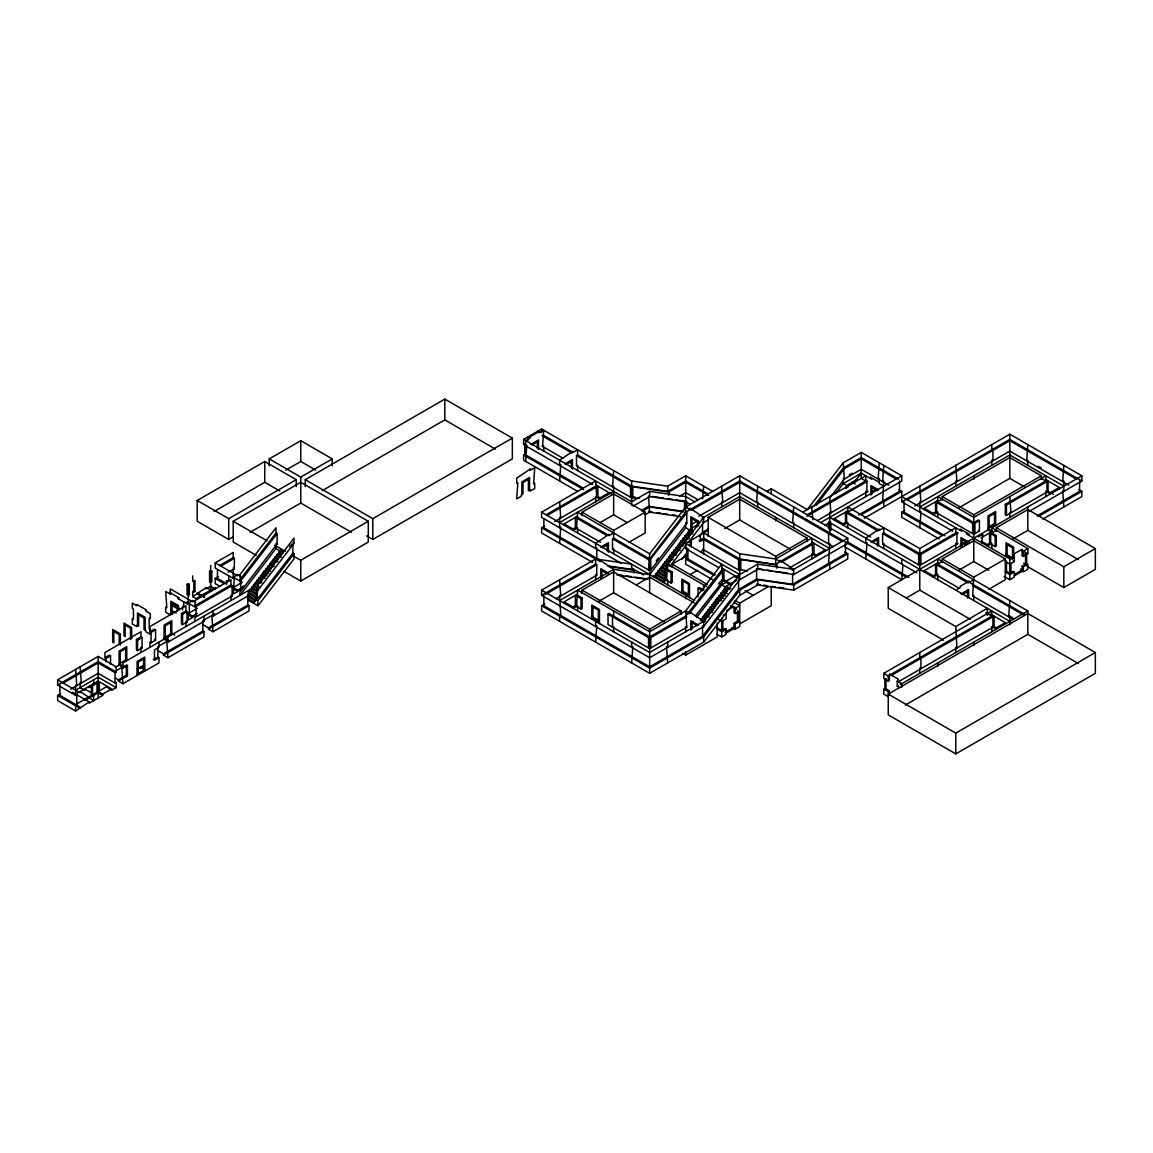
<?xml version="1.0" encoding="UTF-8"?>
<svg xmlns="http://www.w3.org/2000/svg" width="1153" height="1153" viewBox="0 0 1153 1153"><rect width="100%" height="100%" fill="white"/><g stroke="black" fill="none" stroke-linecap="round" stroke-linejoin="round"><path stroke-width="1.5" d="M239.983 579.743L275.999 532.96L275.999 527.771L239.983 574.554L241.107 590.797L239.983 590.149L243.254 585.897M241.107 580.391L277.124 533.608L275.999 532.96M241.107 590.797L277.124 544.014L277.124 533.608M275.999 545.095L275.999 548.554L239.983 595.337L239.983 590.149M249.524 591.388L280.496 551.163L280.496 549.851L283.494 551.595M247.477 599.675L257.984 605.743L256.86 589.5L259.05 586.661M289.605 546.969L291.781 544.13M257.984 590.149L294.001 543.366L294.001 538.163L257.984 584.946L257.984 590.149L256.86 589.5M257.422 598.032L253.487 603.149L253.487 601.837L247.477 598.378M256.86 599.891L292.876 553.109L292.876 544.447M257.984 600.54L294.001 553.757L292.876 553.109M257.984 605.743L294.001 558.96L294.001 553.757M639.641 498.211L631.642 497.88L576.5 466.028L576.5 455.637L577.624 454.988L632.781 486.825L668.783 492.028L685.675 482.285L685.675 512.163L686.799 512.826L686.799 523.217L650.782 570L648.534 570L649.658 553.757L685.675 506.974L739.693 475.785L847.743 538.163L847.743 543.366L793.725 574.554L756.584 568.703L756.584 579.094L738.569 589.5L702.552 636.283L649.658 666.823L543.856 605.743L543.856 595.337M649.658 558.96L685.675 512.163L739.693 480.974L906.272 577.149M686.799 512.826L649.658 560.257L612.517 538.811L612.517 549.203L649.658 570.649L650.782 570L650.782 559.609L613.641 538.163L612.517 538.811M656.201 560.848L658.392 558.009M686.799 523.217L685.675 522.568L685.675 527.771L649.658 574.554L613.641 569.351L600.136 560.257L600.136 561.554L541.607 527.771L541.607 532.96L592.628 562.419M654.155 577.149L654.155 575.851L655.956 574.814L690.171 530.366L688.37 531.403L688.37 532.7L691.368 534.43M666.535 580.406L667.659 564.148L703.676 517.366L690.171 508.271L690.171 509.568L685.675 506.974M669.85 566.512L686.222 545.254M688.399 542.414L703.676 522.568L708.187 519.974M654.155 575.851L663.162 581.054L663.162 582.351L664.964 580.002L664.964 578.705L655.956 573.517L655.956 576.111M681.812 559.248L687.274 552.157M700.375 535.151L702.552 532.311L708.562 528.852M685.127 557.072L687.303 554.233M688.975 613.958L723.94 569.351L723.94 579.743L695.533 615.846M718.42 583.994L720.596 581.17M691.123 624.638L693.313 621.813M696.585 617.561L721.692 584.946L726.188 582.351L726.188 581.054L735.196 575.851L735.196 577.149L757.708 564.148L793.725 569.351L793.725 574.554L792.587 573.906L792.587 584.297L793.725 584.946L847.743 553.757L847.743 558.96L793.725 590.149L757.708 584.946L739.693 595.337L703.676 642.135L649.658 673.323L541.607 610.946L541.607 605.743L544.605 604.013M700.62 620.761L724.387 589.889L724.387 588.592L726.188 587.54M846.619 523.217L846.619 512.826L901.761 480.974L901.761 475.785L861.248 452.394L843.247 462.785L807.23 509.568L771.213 488.771L766.702 491.38M813.773 506.268L843.247 467.988L861.248 457.582L898.764 479.244M815.993 505.49L844.371 468.637L861.248 458.894L896.443 479.201M830.174 497.462L844.371 479.028L861.248 469.285L888.776 485.168M835.608 493.498L843.247 483.583L861.248 473.177L871.754 479.244M853.609 483.107L861.248 473.177M233.324 536.808L228.726 539.46L197.206 521.271L197.206 500.474L264.743 461.488L296.249 479.677L296.249 486.609M269.24 465.812L269.24 458.894L300.76 440.691L332.266 458.894L332.266 465.812M214.098 511.514L264.743 482.285L279.747 490.947M285.742 470.15L300.76 461.488L315.763 470.15M197.206 500.474L228.726 518.663L296.249 479.677M269.24 458.894L300.76 477.083L332.266 458.894M256.254 555.357L233.223 542.054L233.223 521.271L300.76 482.285L368.283 521.271L368.283 542.054L300.76 581.054L283.869 571.297M305.257 486.609L305.257 479.677L444.813 399.111L512.35 438.097L512.35 458.894L372.794 539.46L366.654 535.914M250.115 532.311L300.76 503.068L351.406 532.311M322.321 490.63L444.813 419.894L495.459 449.137M231.277 586.43L237.734 590.149L237.734 591.446L233.223 594.04L234.347 577.797L233.223 578.446L215.222 568.054L215.222 562.851L233.223 552.46L233.223 557.663L219.719 565.46M177.403 611.162L177.403 606.262L171.999 603.134L171.999 614.578L170.197 613.54L170.197 614.837L165.701 612.243L165.701 607.04L166.825 607.689L165.701 591.446L170.197 594.04L171.321 593.391M187.074 584.297L189.337 584.297L189.337 594.689L188.213 595.337L187.074 594.689L187.074 584.297L189.337 584.297M192.71 575.851L192.71 581.054L194.958 581.054L194.958 591.446L192.71 591.446L192.71 596.649L197.206 599.243L197.206 597.946L215.222 587.54L215.222 588.852L210.711 586.243L206.214 588.852L206.214 587.54L211.835 590.797M209.587 571.297L211.835 571.297L211.835 581.703L210.711 582.351L209.587 581.703L209.587 571.297L211.835 571.297M194.958 581.054L192.71 581.054M220.54 566.282L234.347 558.311L234.347 568.703L228.208 572.248M192.71 591.446L194.958 591.446M209.587 581.703L210.711 581.054M219.719 586.243L215.222 583.649L215.222 578.446L218.22 576.716M192.71 596.649L206.214 587.54M188.213 603.149L192.71 600.54L195.707 602.27M226.478 584.513L226.478 581.054L228.726 581.054L228.726 575.851M240.732 576.284L237.734 574.554L233.223 577.149L242.231 582.351L233.223 587.54M75.651 705.809L76.79 705.16L76.79 694.769L75.651 695.418L57.65 685.012L57.65 679.823L98.164 656.417L116.179 666.823L116.179 672.026L115.055 672.675L98.164 662.917L62.968 683.239M177.706 598.378L188.213 604.446L189.337 603.797L189.337 614.189L188.213 614.837L192.71 617.431L192.71 616.134L186.325 612.459M281.692 555.227L278.695 553.498L278.695 552.201L280.496 551.163M279.891 557.562L276.893 555.832L276.893 554.535L278.695 553.498M278.089 559.911L275.091 558.182L275.091 556.87L276.893 555.832M276.288 562.246L273.29 560.517L273.29 559.219L275.091 558.182M57.65 685.012L98.164 661.62L116.179 672.026M140.94 636.932L142.064 637.58L142.064 647.972L137.553 650.58L136.429 649.932L136.429 639.526L140.94 636.932L140.94 631.729L104.923 652.526L104.923 657.729L109.42 655.12L110.544 655.769L110.544 664.445M185.95 610.946L187.074 611.594L187.074 621.986L182.578 624.58L181.453 623.932L181.453 613.54L185.95 610.946L185.95 605.743L149.933 626.54L149.933 631.729L154.444 629.134L155.569 629.783L155.569 640.174L151.072 642.783L149.933 642.135L149.933 647.323M230.975 584.946L230.975 579.743L194.958 600.54L194.958 605.743L230.975 584.946L232.099 585.594L232.099 596L196.082 616.783L194.958 616.134L194.958 621.337M274.5 564.581L271.488 562.851L271.488 561.554L273.29 560.517M104.923 657.729L106.047 658.377L110.544 655.769M136.429 639.526L137.553 640.174L142.064 637.58M149.933 631.729L151.072 632.377L155.569 629.783M181.453 613.54L182.578 614.189L187.074 611.594M194.958 605.743L196.082 606.392L232.099 585.594M272.699 566.93L269.687 565.186L269.687 563.889L271.488 562.851M270.897 569.265L267.885 567.535L267.885 566.238L269.687 565.186M269.096 571.6L266.084 569.87L266.084 568.573L267.885 567.535M267.294 573.949L264.296 572.205L264.296 570.908L266.084 569.87M265.493 576.284L262.495 574.554L262.495 573.257L264.296 572.205M263.691 578.619L260.693 576.889L260.693 575.592L262.495 574.554M192.71 616.134L197.206 613.54M237.734 590.149L242.231 587.54M261.89 580.968L258.892 579.224L258.892 577.927L260.693 576.889M98.164 662.917L98.164 691.512L102.675 694.106L102.675 695.418L89.17 703.215L89.17 701.903L75.651 711.012L57.65 700.606L57.65 695.418L60.648 693.674M192.71 617.431L188.213 620.04L188.213 613.54L197.206 608.337L186.325 602.053M260.088 583.303L257.09 581.573L257.09 580.262L258.892 579.224M70.65 689.206L98.164 673.323L115.055 683.066L116.179 682.417L116.179 687.62L111.668 690.215L108.67 688.485M258.286 585.638L255.289 583.908L255.289 582.611L257.09 581.573M257.984 588.852L253.487 586.243L253.487 584.946L255.289 583.908M126.758 659.415L119.105 663.825L123.602 666.434M257.681 592.051L251.685 588.592L251.685 587.281L253.487 586.243M75.651 690.215L98.164 677.215L116.179 687.62M115.43 667.256L119.926 664.661M167.185 637.378L122.924 662.917L122.924 668.12L121.8 667.472L122.924 683.715L118.428 681.12L118.428 679.823L126.311 675.269L127.435 675.917L127.435 665.526L126.311 664.877L126.311 675.269M257.393 595.251L249.884 590.927L249.884 589.63L251.685 588.592M293.078 555.818L300.76 560.257L368.283 521.271M305.257 479.677L372.794 518.663L512.35 438.097M249.884 590.927L248.082 591.965L257.09 597.168L257.09 598.465L255.289 599.502L247.78 595.164M75.651 694.106L98.164 681.12L111.668 688.918L111.668 690.215M116.511 670.527L124.798 665.742M158.696 646.17L168.626 640.434L168.626 641.745L164.115 639.137L164.115 625.099L171.768 620.689L171.768 634.726M203.966 620.04L214.847 613.756M122.924 668.12L127.435 665.526M167.949 657.729L203.966 636.932L203.966 631.729L202.842 631.08L163.452 653.823L163.452 655.12L167.949 657.729L166.825 641.486L167.949 642.135L203.966 621.337L203.966 616.134M212.974 631.729L248.976 610.946L248.976 605.743L247.852 605.094L208.462 627.837L208.462 629.134L212.974 631.729L211.835 615.486L212.974 616.134L248.976 595.337L248.976 590.149L167.949 636.932L167.949 642.135M592.628 484.447L523.606 444.597L523.606 439.394L528.103 436.8L529.227 437.448L529.227 436.151L541.607 429.002L631.642 480.974L667.659 486.177L685.675 475.785L712.684 491.38M77.165 703.647L107.171 686.309L107.171 687.62M137.193 668.985L144.514 664.762M153.32 659.675L157.817 657.08L158.941 657.729L158.941 662.917L122.924 683.715M253.487 601.837L255.289 600.799L255.289 599.502M118.428 681.12L127.435 675.917M144.514 666.059L140.262 668.509L140.262 667.212L144.759 669.807L137.106 674.231M158.941 657.729L154.444 660.323L154.444 649.932L158.941 647.323L158.941 642.135M163.452 655.12L203.966 631.729M208.462 629.134L248.976 605.743M530.87 444.366L538.523 439.956L538.523 449.511M531.994 445.029L537.399 441.902L537.399 448.445M102.675 694.106L111.668 688.918M577.624 491.38L523.606 460.191L523.606 454.988L524.73 454.34L583.259 488.123M543.712 445.807L542.587 446.456L543.712 430.213L539.2 432.807L539.2 431.51L530.207 436.699L530.207 438.01L525.696 440.605L525.696 445.807L526.82 445.159L525.696 461.402M543.106 435.056L573.127 452.394L577.624 449.785L577.624 454.988M564.797 463.953L572.45 459.543L572.45 469.084M565.921 464.601L571.326 461.488L571.326 468.017M576.5 466.028L577.624 465.38L577.624 470.583M621.15 563.284L541.607 517.366L541.607 512.177L595.64 480.974L596.764 497.231M546.118 514.771L596.764 485.528M546.926 515.593L597.888 486.177L597.888 496.568L554.607 521.56M541.607 527.771L544.605 526.027M597.139 496.136L600.136 497.88L609.144 492.677M559.623 522.568L613.641 491.38M582.121 515.636L582.121 512.177L613.641 493.974L645.161 512.177L645.161 532.96L628.644 542.501M564.12 525.163L564.12 523.866L577.624 516.068M668.783 495.487L668.783 492.028L667.659 491.38L631.642 486.177L630.518 486.825L630.518 497.231L635.072 497.073M576.5 455.637L631.642 487.474L632.781 486.825L632.781 497.231L631.642 496.568M564.12 523.866L573.127 529.068L575.967 527.425M577.624 527.771L573.127 530.366L573.127 529.068M694.683 501.771L685.675 496.568L649.658 491.38L631.642 501.771L523.606 439.394M600.136 522.568L613.641 514.771L627.146 522.568M633.156 506.109L649.658 496.568L685.675 501.771L686.799 501.123M708.187 493.974L685.675 480.974L667.659 491.38L667.659 486.177M642.394 509.871L648.534 506.326L682.835 511.269M642.149 511.298L649.658 506.974L683.96 511.918M582.121 512.177L613.641 530.366L645.161 512.177M576.5 516.717L609.144 535.568L613.641 532.96M645.161 514.771L649.658 512.177L680.529 516.63M679.535 496.222L685.675 492.677L697.954 499.768M600.814 547.127L608.467 542.717L608.467 552.258M601.938 547.776L607.343 544.663L607.343 551.192M757.708 564.148L757.708 569.351L739.693 579.743L703.676 626.54L649.658 657.729L541.607 595.337L541.607 590.149L596.764 558.311L596.764 547.906M612.517 549.203L613.641 548.554L613.641 553.757M541.607 595.337L595.64 564.148L596.764 564.797L596.764 575.203L556.135 598.652M545.398 594.458L596.764 564.797M691.296 510.217L739.693 482.285L842.425 541.593M698.804 516.285L739.693 492.677L833.215 546.666M559.623 600.54L613.641 569.351L613.641 592.743L664.287 621.986M691.67 524.298L697.68 520.839M702.177 518.23L739.693 496.568L829.728 548.554M582.121 593.608L582.121 590.149L613.641 571.946L681.164 610.931L681.164 614.405M708.187 536.433L708.187 517.366L739.693 499.177L807.23 538.163L807.23 541.622M577.624 594.04L564.12 601.837L573.127 607.04L576.125 605.311M691.67 528.204L697.68 524.73M689.58 536.779L686.568 535.05L686.568 533.738L688.37 532.7M687.779 539.114L684.767 537.384L684.767 536.087L686.568 535.05M685.977 541.449L682.965 539.719L682.965 538.422L684.767 537.384M580.997 598.594L582.121 597.946L582.121 608.337L580.997 608.986L575.376 605.743L575.376 595.337L580.997 598.594L580.997 608.986M632.781 568.703L631.642 569.351L607.645 565.892M684.176 543.798L681.164 542.054L681.164 540.757L682.965 539.719M608.77 566.541L632.781 570L633.905 569.351L633.905 572.825M682.374 546.133L679.376 544.403L679.376 543.106L681.164 542.054M680.573 548.468L677.575 546.738L677.575 545.441L679.376 544.403M678.771 550.817L675.773 549.073L675.773 547.776L677.575 546.738M676.97 553.152L673.972 551.422L673.972 550.125L675.773 549.073M691.296 541.406L690.171 540.757L685.675 543.366L685.675 548.554L718.694 567.622M708.187 530.366L691.296 540.108L691.296 546.608M675.168 555.487L672.17 553.757L672.17 552.46L673.972 551.422M673.366 557.836L670.369 556.092L670.369 554.795L672.17 553.757M671.565 560.171L668.567 558.441L668.567 557.13L670.369 556.092M669.763 562.505L666.765 560.776L666.765 559.479L668.567 558.441M685.675 548.554L686.799 547.906L686.799 558.311L715.307 574.77M776.834 568.27L776.834 564.797L740.817 559.609L703.676 538.163L699.179 540.757L700.303 541.406L703.676 539.46L703.676 553.757M667.962 564.84L664.964 563.111L664.964 561.814L666.765 560.776M598.638 601.405L613.641 592.743M667.659 568.054L663.162 565.46L663.162 564.148L664.964 563.111M724.689 528.636L739.693 519.974L790.338 549.203M665.857 570.389L661.361 567.795L661.361 566.498L663.162 565.46M665.569 573.603L659.559 570.13L659.559 568.833L661.361 567.795M665.267 576.803L657.758 572.464L657.758 571.167L659.559 570.13M636.153 584.946L649.658 577.149L694.164 602.846M655.956 573.517L657.758 572.464M672.17 567.622L672.17 564.148L687.174 555.487M665.411 569.351L666.535 568.703L672.17 571.946L672.17 582.351L671.046 583L665.411 579.743L665.411 569.351L671.046 572.594L672.17 571.946M712.684 579.743L685.675 564.148L685.675 558.96L686.799 558.311M700.303 551.811L703.676 549.851M663.162 581.054L664.964 580.002L655.956 574.814M665.411 579.743L666.535 579.094M722.816 580.391L721.692 564.148L685.675 610.931L686.799 627.189L649.658 648.62L608.02 624.58L608.02 614.189L609.144 613.54L650.782 637.58L650.782 647.972L648.534 647.972L648.534 637.58L685.675 616.134L722.816 568.703M663.162 582.351L664.964 581.314M849.242 474.921L852.24 473.177M690.171 574.554L697.68 570.216M856.751 479.677L847.743 484.88L847.743 487.474M802.719 512.177L865.744 475.785L865.744 480.974M807.23 514.771L866.883 480.325M806.855 516.285L866.883 481.637L866.883 492.028M776.834 564.797L739.693 558.96L738.569 559.609L738.569 570L739.693 569.351L747.677 570.994M702.552 538.811L739.693 560.257L740.817 559.609L740.817 570L739.693 570.649L702.552 549.203M698.055 596.865L698.055 588.203L699.179 587.54L703.676 590.149L703.676 584.946M817.347 520.623L868.007 491.38M871.754 491.812L876.251 489.218M820.734 522.568L901.761 475.785M834.239 519.974L834.239 518.663L847.743 510.865M825.231 525.163L830.866 521.92M582.121 590.149L649.658 629.134L681.164 610.931M708.187 517.366L775.71 556.351L807.23 538.163M726.188 588.852L726.188 586.243L736.695 580.175M702.552 523.649L702.552 532.311L739.693 553.757L775.71 558.96L811.726 538.163L812.851 554.406M725.583 593.954L722.585 592.224L722.585 590.927L724.387 589.889L727.384 591.619M723.796 596.303L720.784 594.559L720.784 593.262L722.585 592.224M721.994 598.638L718.982 596.908L718.982 595.597L720.784 594.559M847.743 527.771L847.743 522.568L843.247 525.163L843.247 523.866L846.619 521.92M858.625 514.987L899.513 491.38L899.513 480.974M720.193 600.972L717.18 599.243L717.18 597.946L718.982 596.908M812.851 542.717L775.71 564.148L775.71 556.351M861.248 514.771L901.761 491.38L901.761 501.771L952.782 531.23M608.02 614.189L649.658 638.229L686.799 616.783M718.391 603.307L715.379 601.578L715.379 600.281L717.18 599.243M781.345 562.203L813.975 543.366L813.975 553.757L788.839 568.27M716.589 605.656L713.577 603.927L713.577 602.615L715.379 601.578M714.788 607.991L711.79 606.262L711.79 604.965L713.577 603.927M712.986 610.326L709.989 608.597L709.989 607.3L711.79 606.262M864.246 518.23L1009.812 434.191L1081.845 475.785L1081.845 480.974L1029.326 511.298M711.185 612.675L708.187 610.931L708.187 609.634L709.989 608.597M709.383 615.01L706.385 613.281L706.385 611.984L708.187 610.931M707.582 617.345L704.584 615.616L704.584 614.318L706.385 613.281M705.78 619.694L702.782 617.95L702.782 616.653L704.584 615.616M901.761 501.771L1009.812 439.394L1081.845 480.974M703.979 622.029L700.981 620.3L700.981 619.002L702.782 617.95M907.08 499.998L1009.812 440.691L1076.527 479.201M813.225 553.325L816.223 555.054L825.231 549.851L825.231 551.163M792.212 570.216L847.743 538.163M726.563 610.715L734.072 606.392L734.072 612.892L735.196 613.54L739.693 610.946M735.095 600.482L739.693 603.134L768.215 586.675M723.19 615.27L726.188 613.54L726.188 618.743L721.692 621.337L718.694 619.608M939.277 539.027L901.761 517.366L901.761 512.177L904.774 510.433M914.761 505.965L1009.812 451.097L1068.845 485.168M919.777 506.974L1009.812 454.988L1063.83 486.177M942.289 500.042L942.289 496.568L1009.812 457.582L1041.332 475.785L1041.332 479.244M924.274 509.568L924.274 508.271L937.778 500.474M541.607 605.743L649.658 668.12L703.676 636.932L739.693 590.149L757.708 579.743L793.725 584.946L793.725 590.149M866.883 542.717L865.744 543.366L865.744 538.163L879.263 529.068L879.263 530.366L883.76 527.771L883.76 532.96L920.901 554.406L920.901 564.797L918.653 564.797L918.653 554.406L956.918 532.311M958.042 543.366L919.777 565.46L882.636 544.014L882.636 533.608L883.76 532.96M920.901 511.514L919.777 512.177L919.777 501.771M942.289 499.177L936.654 502.42L936.654 512.826M870.933 541.924L878.586 537.514L878.586 545.47M872.057 542.587L877.462 539.46L877.462 546.003M722.816 629.783L725.064 628.486L726.188 629.134L726.188 634.337L721.692 636.932L717.18 634.337M725.064 632.377L734.072 627.189L734.072 623.283L737.444 621.337L738.569 621.986L738.569 611.594L737.444 610.946L737.444 621.337M717.18 629.134L721.692 631.729L726.188 629.134M734.072 623.283L735.196 623.932L739.693 621.337M682.605 653.347L685.675 655.12L717.18 636.932L717.18 623.067M739.693 623.932L771.213 605.743L771.213 586.675M726.188 633.026L735.196 627.837L734.072 627.189M937.778 517.366L937.778 512.177L933.281 514.771L933.281 513.474L936.654 511.514M732.198 627.405L735.196 629.134L739.693 626.54L739.693 603.134M882.636 544.014L883.76 543.366L883.76 548.554M959.166 507.623L1009.812 478.38L1024.815 487.042M942.289 496.568L973.795 514.771L1041.332 475.785M847.743 512.177L847.743 506.974L919.777 548.554L955.794 527.771L955.794 532.96L956.918 533.608L956.918 544.014L955.794 543.366L955.794 548.554M1005.315 504.38L1006.439 505.028L1048.077 480.974L1048.077 491.38L1006.439 515.42L1005.315 514.771L1005.315 504.38L1046.953 480.325M882.636 533.608L919.777 555.054L958.042 532.96M973.795 523.866L979.43 520.623L979.43 531.014L973.795 534.257L935.53 512.177L935.53 501.771L973.795 523.866L973.795 561.554L958.792 570.216M1045.829 496.583L1045.829 491.38L1046.953 490.731L1053.338 494.406M989.144 526.705L995.284 523.159M960.29 544.663L966.3 541.189M995.63 524.255L987.977 528.679L992.474 531.274L981.131 537.831M1059.333 488.771L1059.333 487.474L1050.325 492.677L1050.325 493.974L1045.829 491.38M943.514 640.232L888.257 608.337L888.257 587.54L988.798 529.501M991.811 532.96L991.811 527.771L1081.845 475.785M964.787 544.663L969.298 542.054L969.298 540.757M942.289 562.419L942.289 558.96L973.795 540.757L1005.315 558.96L1005.315 579.743L988.798 589.284M996.307 531.23L996.307 527.771L1027.827 509.568L1095.35 548.554L1095.35 569.351L1063.83 587.54L1027.006 566.282M924.274 571.946L924.274 570.649L937.778 562.851M942.289 561.554L936.654 564.797L936.654 575.203M996.307 530.366L990.686 533.608L990.686 544.014M995.183 536.217L996.307 535.568L996.307 545.96L995.183 546.608L989.548 543.366L989.548 532.96L995.183 536.217L995.183 546.608M937.778 579.743L937.778 574.554L933.281 577.149L933.281 575.851L936.654 573.906M991.811 548.554L991.811 543.366L987.299 545.96L987.299 544.663L990.686 542.717M1037.196 515.852L1079.597 491.38L1079.597 480.974M1038.32 516.501L1081.845 491.38L1081.845 496.583L1042.831 519.095M906.272 597.946L919.777 590.149L970.422 619.392M1012.81 539.027L1027.827 530.366L1078.473 559.609M942.289 558.96L973.795 577.149L1005.315 558.96M955.794 590.149L960.29 587.54L960.29 586.243L969.298 581.054L969.298 582.351L973.795 579.743M966.3 533.825L1009.812 558.96L1014.309 556.351L1014.309 561.554L1009.812 564.148L1005.315 561.554L1006.439 560.906L1006.439 571.297L1010.936 573.906L1010.936 563.5M1022.192 551.811L1027.827 548.554L991.811 527.771M1014.309 556.351L1013.184 554.406L1022.192 549.203L1022.192 555.703L1025.565 553.757L1026.689 554.406L1026.689 564.797L1023.691 563.068M1013.285 619.449L972.671 596L973.795 577.149M1022.192 555.703L1023.316 556.351L1027.827 553.757L1027.827 548.554M960.968 593.91L968.621 589.5L968.621 597.456M962.092 594.559L967.497 591.446L967.497 597.975M1006.439 571.297L1005.315 571.946L1009.812 574.554L1014.309 571.946L1014.309 577.149L1009.812 579.743L1004.133 576.471M1014.683 574.338L1022.192 570L1022.192 566.109L1025.565 564.148L1025.565 553.757M972.671 596L973.795 595.337L973.795 600.54M1023.316 566.757L1027.827 564.148L1027.827 569.351L1023.316 571.946L1023.316 566.757L1022.192 566.109M1014.309 575.851L1023.316 570.649L1020.477 569.02M888.257 587.54L955.794 626.54L987.299 608.337L987.299 615.27M996.307 527.771L1063.83 566.757L1095.35 548.554M899.513 687.62L897.265 686.309L897.265 681.12L898.389 679.175L889.381 673.972L889.381 680.472L888.257 681.12L883.76 678.512L883.76 673.323L991.811 610.946L991.811 616.134M883.76 673.323L888.257 675.917L992.935 615.486M890.88 675.701L994.059 616.134L994.059 626.54L898.389 681.769M1012.81 617.864L1009.812 616.134L1008.688 616.783L1009.812 600.54M886.008 688.918L884.884 689.566L884.884 679.175L886.008 678.512L886.008 688.918L889.381 690.863L889.381 694.769M992.935 625.892L996.307 627.837L1005.315 622.634L990.297 613.972M888.257 696.715L883.76 694.106L883.76 688.918L888.257 691.512L889.381 690.863M897.265 686.309L898.389 685.66M900.262 684.579L1027.827 610.946L1027.827 634.337L905.321 705.059M1095.35 652.526L1027.827 613.54L888.257 694.106L955.794 733.106L1095.35 652.526L1095.35 673.323L955.794 753.889L888.257 714.903L888.257 691.512M651.964 496.424L663.969 498.154M667.4 498.644L672.545 499.393M675.975 499.883L684.551 501.123L690.171 504.38M648.577 511.37L651.993 511.86M657.124 512.595L660.554 513.099M663.969 513.589L667.4 514.079M672.53 514.829L675.946 515.319M758.299 568.948L763.445 569.697M766.875 570.187L772.02 570.922M775.45 571.427L787.456 573.156M756.627 584.139L760.043 584.629M763.459 585.133L766.889 585.623M772.02 586.358L775.436 586.863M778.866 587.353L783.997 588.088M619.377 574.886L622.807 575.39M626.238 575.88L631.383 576.63M634.813 577.12L646.819 578.849M617.071 575.044L647.943 579.498M1038.32 466.259L1041.332 467.988M1078.848 489.65L1081.845 491.38M1045.829 479.677L1059.333 487.474M1041.332 478.38L1046.953 481.637L1046.953 492.028M979.43 520.623L978.306 519.974L972.671 523.217L972.671 533.608L974.919 533.608L974.919 523.217L936.654 501.123M992.474 532.571L987.977 529.976L987.977 515.939L995.63 511.514L995.63 525.552M990.686 532.311L996.307 535.568M1022.192 550.514L1027.827 553.757M978.306 530.366L979.43 531.014M898.764 489.65L901.761 491.38M1005.517 553.872L1013.184 558.311M879.263 482.285L870.256 477.083L870.256 478.38M924.274 508.271L933.281 513.474M981.304 541.189L987.299 544.663M1005.992 555.443L1012.103 558.989M883.76 486.177L879.263 483.583L879.263 478.38L878.125 479.028L879.263 462.785M901.761 496.568L961.789 531.23M1013.184 560.906L1014.309 561.554M866.883 481.637L861.248 478.38L861.248 458.894M878.586 489.953L870.933 485.528L870.933 495.084M968.621 541.924L960.968 537.514L960.968 547.07M877.462 490.601L872.057 487.474L872.057 494.017M967.497 542.587L962.092 539.46L962.092 546.003M1014.309 571.946L1013.184 571.297L1009.812 573.257L1009.812 558.96M855.252 484.015L852.24 482.285L852.24 483.583M944.912 535.785L904.024 512.177L904.024 501.771M843.247 478.38L844.371 479.028L843.247 462.785M901.761 512.177L942.289 535.568M973.795 561.554L988.798 570.216M1027.827 610.946L937.778 558.96L937.778 564.148M846.619 511.514L877.75 529.501M936.654 563.5L1024.815 614.405M878.125 531.014L845.495 512.177L845.495 522.568L870.63 537.082M968.174 583L935.53 564.148L935.53 574.554L959.166 588.203M972.671 585.594L1024.037 615.255M875.127 539.676L878.125 541.406M965.162 591.662L968.174 593.391M834.239 518.663L843.247 523.866M924.274 570.649L933.281 575.851M829.728 517.366L1009.812 621.337M1027.827 634.337L1078.473 663.566M916.779 572.825L828.603 521.92L828.603 528.852M985.801 612.675L992.935 616.783L992.935 627.189M847.369 541.838L908.895 577.365M844.745 546.825L901.761 579.743L902.885 565.244M844.745 552.028L847.743 553.757M811.726 542.054L825.231 549.851M685.675 482.285L708.562 495.487M775.71 558.96L780.206 561.554L780.206 560.257L793.725 569.351M702.552 521.92L703.676 522.568L703.676 517.366M537.111 431.597L538.235 432.245L538.235 430.948M541.982 435.704L572.003 453.043M693.169 530.798L690.171 529.068L690.171 531.663M685.675 527.771L693.169 532.095M699.179 535.568L700.303 536.217M541.982 446.11L562.995 458.231M568.991 461.704L572.003 463.434M688.37 531.403L692.881 533.998M686.568 533.738L689.58 535.482M684.767 536.087L689.278 538.682M595.64 484.88L612.142 494.406M682.965 538.422L685.977 540.152M681.164 540.757L739.693 574.554L703.676 621.337L649.658 652.526L541.607 590.149M679.376 543.106L683.873 545.7M721.692 568.054L738.194 577.581M523.606 454.988L583.634 489.65M677.575 545.441L680.573 547.171M675.773 547.776L680.27 550.385M745.112 590.682L752.794 595.107M673.972 550.125L676.97 551.855M722.816 579.094L730.685 583.649M685.675 558.96L714.183 575.419M730.685 584.946L721.692 579.743L721.692 584.946L729.186 589.284M897.265 681.12L901.761 683.715L901.761 687.188M672.17 552.46L676.667 555.054M726.188 586.243L730.685 588.852M670.369 554.795L673.366 556.524M724.387 588.592L727.384 590.322M668.567 557.13L673.064 559.738M722.585 590.927L727.096 593.521M666.765 559.479L669.763 561.208M672.17 564.148L707.466 584.528M720.784 593.262L725.295 595.856M664.964 561.814L669.461 564.408M649.658 553.757L577.624 512.177L576.5 528.42M667.659 564.148L706.688 586.675M733.697 602.27L739.693 605.743L735.196 608.337L735.196 613.54M718.982 595.597L723.493 598.205M663.162 564.148L667.659 566.757M717.18 597.946L721.692 600.54M730.685 605.743L736.695 609.202M661.361 566.498L667.371 569.957M606.507 535.352L575.376 517.366L575.376 527.771L600.511 542.27M698.055 588.203L702.552 590.797M715.379 600.281L718.391 602.01M659.559 568.833L665.569 572.292M713.577 602.615L716.589 604.359M657.758 571.167L665.267 575.506M711.79 604.965L714.788 606.694M559.623 517.366L560.747 518.014L559.623 501.771M605.008 544.879L608.02 546.608M681.38 590.264L689.047 594.689M709.989 607.3L712.986 609.029M681.841 591.835L689.494 596.26M541.607 512.177L694.683 600.54M708.187 609.634L712.684 612.243M631.642 568.054L643.648 574.987M706.385 611.984L709.383 613.713M632.781 570L631.642 569.351L631.642 564.148L595.64 558.96L595.64 564.148M704.584 614.318L709.081 616.913M702.782 616.653L705.78 618.383M599.762 560.041L543.856 527.771L543.856 519.095M716.806 627.621L722.816 631.08L722.816 620.689M700.981 619.002L705.477 621.597M608.467 573.127L600.814 568.703L600.814 578.258M698.502 625.099L690.849 620.689L690.849 630.244M607.343 573.776L601.938 570.649L601.938 577.192M697.378 625.748L691.973 622.634L691.973 629.163M596.764 575.203L595.64 574.554L595.64 579.743M686.799 627.189L685.675 626.54L685.675 631.729M576.5 594.689L582.121 597.946M591.33 616.25L599.012 620.689M591.806 617.821L599.459 622.245M292.876 542.717L294.001 543.366M275.999 543.366L277.124 544.014M233.223 521.271L266.992 540.757M274.659 545.196L285.411 551.393M275.999 548.554L283.494 552.892M278.695 552.201L281.692 553.93M276.893 554.535L281.404 557.13M275.091 556.87L278.089 558.614M273.29 559.219L277.801 561.814M271.488 561.554L274.5 563.284M269.687 563.889L274.198 566.498M267.885 566.238L270.897 567.968M266.084 568.573L270.595 571.167M264.296 570.908L268.793 573.517M262.495 573.257L266.992 575.851M233.223 557.663L234.347 558.311M260.693 575.592L265.19 578.186M258.892 577.927L261.89 579.656M257.09 580.262L261.587 582.87M233.223 568.054L234.347 568.703M255.289 582.611L258.286 584.34M215.222 562.851L237.734 575.851L237.734 574.554M253.487 584.946L259.483 588.419M251.685 587.281L257.681 590.754M249.884 589.63L257.393 593.954M248.082 593.262L257.09 598.465M226.478 581.054L227.602 581.703M226.68 583.764L217.47 578.446L217.47 569.784M247.78 596.476L255.289 600.799M215.222 578.446L224.215 583.649M233.223 588.852L237.734 591.446M232.099 596L230.975 595.337L230.975 600.54M209.587 590.797L210.711 591.446L210.711 571.946M205.09 593.391L206.214 594.04M205.09 594.689L203.966 594.04L203.966 597.513M197.206 592.743L204.715 597.081M197.206 594.04L201.717 596.649L201.717 595.337M188.213 594.04L189.337 594.689M170.197 592.743L179.205 597.946L179.205 599.243M203.966 621.337L202.842 620.689L202.842 631.08M171.321 603.797L178.83 608.121M171.696 605.311L177.706 608.77M202.467 624.364L208.462 627.837M171.696 610.499L176.207 613.108M187.074 621.986L185.95 621.337L185.95 626.54M174.78 635.159L171.768 633.415L164.115 637.84L168.626 640.434M154.444 639.526L155.569 640.174M157.442 650.364L163.452 653.823M142.064 647.972L140.94 647.323L140.94 652.526M122.103 666.866L119.105 665.137L119.105 651.099L126.758 646.674L126.758 660.712M115.43 678.079L118.428 679.823M98.164 682.417L97.039 681.769L97.039 692.16L102.675 695.418M92.168 688.053L89.17 686.309L89.17 687.62M92.168 693.241L84.659 688.918L84.659 690.215L80.162 687.62L80.162 682.417L81.286 683.066L80.162 666.823M92.543 694.769L93.667 695.418L93.667 700.606L80.162 691.512L80.162 692.809M57.65 679.823L78.663 691.944M72.178 692.103L89.17 701.903M76.79 705.16L59.898 695.418L59.898 685.012M77.165 705.377L80.162 707.106M57.65 695.418L80.162 708.403M1063.83 465.38L1062.706 481.637M1063.83 480.974L1063.83 491.38L1062.706 490.731L1063.83 506.974M1063.83 566.757L1063.83 587.54M1045.829 480.974L1045.829 475.785L973.795 517.366L937.778 496.568L937.778 501.771M1027.827 444.597L1026.689 460.84M1027.827 460.191L1027.827 465.38M1027.827 506.974L1027.827 530.366M1023.316 551.163L1023.316 556.351M1013.646 556.683L1013.646 547.127L1005.992 542.717L1005.992 556.74M1012.507 559.219L1012.507 547.776L1007.117 544.663L1007.117 556.092M1010.936 512.826L1009.812 496.568M1009.812 434.191L1009.812 439.394M1009.812 440.691L1009.812 478.38M1009.812 512.177L1009.812 517.366M1009.812 574.554L1009.812 579.743M1009.812 616.134L1009.812 624.796M1006.439 505.028L1006.439 515.42M996.307 627.837L996.307 629.134L991.811 626.54L991.811 631.729M994.506 524.903L994.506 513.474L989.101 516.587L989.101 528.031M991.811 444.597L991.811 449.785L992.935 450.434L992.935 460.84L991.811 460.191L991.811 465.38M981.679 543.582L982.803 534.257L978.306 536.866L978.306 535.568M973.795 475.785L973.795 479.244M973.795 514.771L973.795 522.568M973.795 642.135L973.795 645.594M969.298 535.568L969.298 534.257L960.29 529.068L960.29 530.366M956.918 481.637L955.794 465.38M955.794 480.974L955.794 486.177M955.794 626.54L956.918 647.972L955.794 647.323L955.794 652.526M955.794 733.106L955.794 753.889M937.778 662.917L937.778 666.391M920.901 502.42L919.777 486.177M920.901 513.258L919.777 527.771M919.777 548.554L919.777 553.757M919.777 555.054L919.777 590.149M919.777 652.526L919.777 657.729L920.901 658.377L920.901 668.769L919.777 668.12L919.777 673.323M901.761 558.96L901.761 564.148M888.257 675.917L888.257 681.12M883.76 465.38L882.636 481.637M883.76 480.974L882.636 501.123L883.76 501.771L883.76 506.974M866.883 544.447L865.744 558.96M865.744 491.38L865.744 496.583M861.248 452.394L861.248 457.582M845.942 487.215L845.942 488.512L847.743 486.177L843.247 483.583L843.247 480.109M845.495 543.366L845.495 553.757L792.587 584.297L756.584 579.094L757.708 579.743L757.708 584.946M830.866 512.826L829.728 496.568M830.866 523.649L830.866 530.582M829.728 512.177L829.728 532.96L828.603 533.608L828.603 544.014L829.728 543.366L828.603 563.5L829.728 564.148L829.728 569.351M816.223 555.054L816.223 556.351L811.726 553.757L811.726 558.96M812.851 519.758L811.726 506.974M793.725 506.974L792.587 523.217L793.725 522.568L793.725 527.771M775.71 517.366L775.71 520.839M771.213 488.771L771.213 493.974M767.826 490.731L767.826 492.028M757.708 486.177L756.584 502.42M757.708 501.771L757.708 506.974M739.693 475.785L739.693 480.974M739.693 482.285L739.693 519.974M739.693 553.757L739.693 558.96M739.693 560.257L739.693 579.743L738.569 579.094L738.569 589.5L739.693 590.149L739.693 595.337M735.196 623.932L735.196 629.134M722.816 502.42L721.692 486.177M721.692 501.771L721.692 506.974M721.692 617.864L721.692 630.432M721.692 631.729L721.692 636.932M703.676 486.177L702.552 498.961M703.676 532.96L703.676 538.163M703.676 642.135L703.676 636.932L702.552 636.283L702.552 625.877L703.676 626.54L703.676 621.337L690.171 612.243L690.171 613.54L685.675 610.931L649.658 631.729L577.624 590.149L576.5 606.392M700.303 534.906L700.303 541.406M698.502 525.912L698.502 521.142L690.849 516.717L690.849 529.458M697.378 526.69L697.378 521.79L691.973 518.663L691.973 530.106M690.171 540.757L690.171 545.96M689.494 597.557L689.494 583.519L681.841 579.094L681.841 593.132M688.37 595.611L688.37 584.167L682.965 581.054L682.965 592.483M687.923 548.554L687.923 558.96M686.799 502.852L686.799 506.326M685.675 475.785L685.675 480.974M685.675 595.337L685.675 598.811M685.675 651.661L685.675 655.12M684.551 501.123L684.551 509.785M671.046 572.594L671.046 583M667.659 579.743L667.659 584.946M667.659 642.135L667.659 647.323L666.535 646.674L667.659 662.917M649.658 491.38L649.658 496.568M649.658 512.177L648.534 495.92M649.658 560.257L649.658 592.743M649.658 629.134L649.658 636.932M649.658 638.229L649.658 666.823M649.658 668.12L649.658 673.323M631.642 480.974L631.642 486.177M631.642 487.474L631.642 505.245M631.642 642.135L631.642 647.323L632.781 646.674L631.642 662.917M613.641 470.583L612.517 486.825L613.641 486.177L613.641 514.771M613.641 530.366L613.641 538.163M613.641 610.931L613.641 616.134L612.517 616.783L612.517 627.189L613.641 626.54L613.641 631.729M609.144 535.568L609.144 534.257L595.64 543.366L595.64 548.554M600.136 497.88L600.136 499.177L595.64 496.568L595.64 501.771M599.459 623.542L599.459 609.505L591.806 605.094L591.806 619.132M598.335 621.597L598.335 610.153L592.93 607.04L592.93 618.469M595.64 621.337L595.64 626.54L596.764 625.877L595.64 642.135M577.624 529.501L577.624 532.96M577.624 610.946L577.624 605.743L573.127 608.337L573.127 607.04M573.127 452.394L573.127 451.082L559.623 460.191L559.623 465.38M560.747 464.731L559.623 480.974M560.747 527.108L559.623 543.366M559.623 519.095L559.623 527.771M559.623 579.743L560.747 596L559.623 595.337L560.747 615.486L559.623 616.134L559.623 621.337M543.712 447.537L543.712 450.996M541.607 429.002L541.607 432.461M529.544 490.198L529.544 477.472L521.877 481.882L521.877 494.623M528.103 436.8L528.103 440.259M525.854 444.597L525.854 454.988M524.73 443.948L524.73 454.34M444.813 399.111L444.813 419.894M372.794 518.663L372.794 539.46M300.76 440.691L300.76 461.488M300.76 477.083L300.76 503.068M300.76 560.257L300.76 581.054M264.743 461.488L264.743 482.285M247.852 594.689L247.852 605.094M233.223 569.784L233.223 578.446M228.726 518.663L228.726 539.46M212.974 610.946L212.974 616.134M210.711 565.46L210.711 570.649M196.082 606.392L196.082 616.783M193.834 580.391L193.834 592.094M192.71 600.54L192.71 601.837L170.197 588.852L170.197 594.04M188.213 584.946L188.213 604.446M183.702 601.837L183.702 607.04L182.578 606.392L182.578 609.851M182.578 614.189L182.578 624.58M178.528 610.384L178.528 605.613L170.875 601.189L170.875 613.929M170.644 634.078L170.644 622.634L165.254 625.748L165.254 637.191M157.817 646.674L157.817 657.08M151.072 632.377L151.072 642.783M145.148 630.071L145.148 617.345L137.495 612.92L137.495 625.661M144.759 671.104L144.759 657.08L137.106 661.491L137.106 675.528M143.635 670.455L143.635 659.026L138.23 662.139L138.23 673.583M137.553 640.174L137.553 650.58M131.658 638.676L131.658 627.535L124.005 623.11L124.005 635.851L125.129 636.499L125.129 625.056L130.534 628.183L130.534 639.612M125.634 660.064L125.634 648.62L120.229 651.748L120.229 663.177M120.344 645.075L120.344 633.934L112.691 629.509L112.691 642.25L113.83 642.898L113.83 631.469L119.22 634.582L119.22 644.383M115.055 672.675L115.055 683.066M106.047 658.377L106.047 661.836M98.164 656.417L98.164 661.62M98.164 692.809L98.164 698.012M93.667 679.823L93.667 685.012L92.543 684.363L92.543 696.066L91.418 695.418L91.418 685.012L92.543 685.66L99.288 681.769L99.288 692.16L84.659 700.606L84.659 699.309M76.79 685.66L75.651 669.417M75.651 685.012L75.651 695.418M75.651 704.512L75.651 711.012M530.207 469.026L516.703 478.12L516.703 483.309L517.827 482.66L516.703 498.918L521.214 496.309L521.214 495.012L523.015 493.974L523.015 482.531L528.405 479.417L528.405 490.847L530.207 489.809L530.207 491.12L534.718 488.512L534.718 483.309L533.594 483.972L534.718 467.714L530.207 470.323L530.207 469.026M145.826 609.678L136.818 604.475L136.818 605.772L132.321 603.178L132.321 608.38L133.445 609.029L133.445 619.42L132.321 618.772L132.321 623.975L136.818 626.569L136.818 625.272L138.619 626.31L138.619 614.866L144.024 617.994L144.024 629.423L145.826 630.46L145.826 631.772L150.322 634.366L150.322 629.163L149.198 628.515L149.198 618.123L150.322 618.772L150.322 613.569L145.826 610.975L145.826 609.678"/></g></svg>
